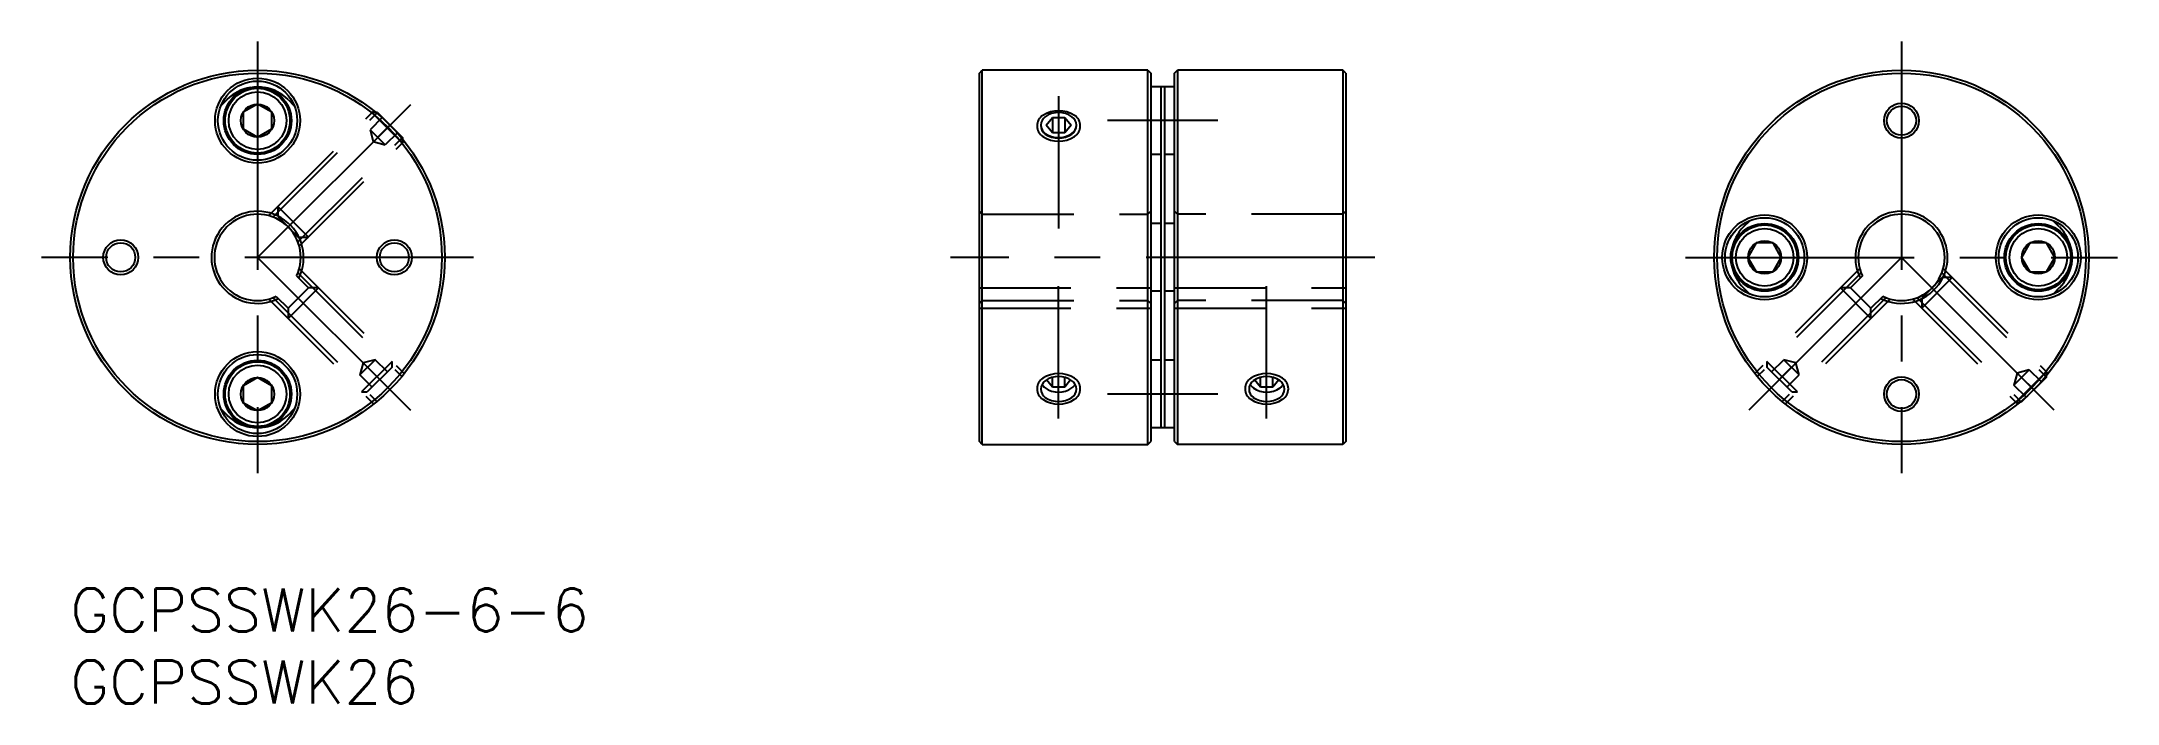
# Model space of a CAD drawing. Extents: x -2 to 142, y -8 to 38.
import ezdxf

# ---------------------------------------------------------------- set-up
doc = ezdxf.new("R2010")
doc.units = 0
doc.header["$LTSCALE"] = 0.5
doc.linetypes.add('CENTER', pattern=[50.8, 31.75, -6.35, 6.35, -6.35])
doc.linetypes.add('DASHED', pattern=[19.05, 12.7, -6.35])
for name, color, linetype in [('MSM_CENTER', 1, 'CENTER'), ('MSM_CONTINUOUS', 7, 'CONTINUOUS'), ('MSM_DASHED', 4, 'DASHED'), ('MSM_NARROW', 5, 'CONTINUOUS'), ('MSM_PART_NUMBER', 7, 'CONTINUOUS')]:
    doc.layers.add(name, color=color, linetype=linetype)
doc.styles.get("Standard").update_dxf_attribs({"font": 'txt.shx', "height": 2, "bigfont": 'bigfont.shx'})

# ---------------------------------------------------------------- blocks, each defined once
blk = doc.blocks.new('*U28')
at = {"layer": 'MSM_PART_NUMBER'}
blk.add_text('GCPSSWK26-6-6', height=3, dxfattribs=at).set_placement((0, -3))
blk = doc.blocks.new('*U29')
at = {"layer": 'MSM_PART_NUMBER'}
blk.add_text('GCPSSWK26', height=3, dxfattribs=at).set_placement((0, -8))

msp = doc.modelspace()

# ---------------------------------------------------------------- linework, layer by layer
at = {"layer": 'MSM_CENTER'}
for p, q in [((13, 38), (13, 8)), ((127.15, 38), (127.15, 8)), ((23.61, 33.61), (13, 23)), ((68.62, 34.19), (68.62, 25)), ((79.68, 32.5), (72.02, 32.5)), ((28, 23), (-2, 23)), ((13, 23), (23.61, 12.39)), ((90.57, 23), (61.12, 23)), ((112.15, 23), (142.15, 23)), ((127.15, 23), (116.54, 12.39)), ((137.76, 12.39), (127.15, 23)), ((68.62, 11.81), (68.62, 21)), ((83.07, 11.81), (83.07, 21)), ((79.68, 13.5), (72.02, 13.5))]:
    msp.add_line(p, q, dxfattribs=at)
at = {"layer": 'MSM_CONTINUOUS'}
for p, q in [((63.12, 35.8), (63.32, 36)), ((63.12, 10.2), (63.12, 35.8)), ((63.32, 10), (63.32, 36)), ((74.82, 36), (63.32, 36)), ((74.82, 36), (75.02, 35.8)), ((74.82, 10), (74.82, 36)), ((75.02, 35.8), (75.02, 10.2)), ((75.72, 34.85), (75.02, 34.85)), ((75.72, 34.85), (75.72, 11.15)), ((75.97, 34.84), (75.72, 34.84)), ((76.67, 34.85), (75.97, 34.85)), ((75.97, 34.85), (75.97, 11.15)), ((76.67, 35.8), (76.87, 36)), ((76.67, 10.2), (76.67, 35.8)), ((88.37, 36), (76.87, 36)), ((76.87, 36), (76.87, 10)), ((88.57, 35.8), (88.37, 36)), ((88.37, 36), (88.37, 10)), ((88.57, 35.8), (88.57, 10.2)), ((10.88, 33.96), (10.45, 33.53)), ((13, 33.65), (12, 33.08)), ((14, 33.08), (13, 33.65)), ((15.12, 33.96), (15.55, 33.53)), ((12, 33.08), (12, 31.92)), ((12, 31.92), (13, 31.35)), ((13, 31.35), (14, 31.92)), ((14, 31.92), (14, 33.08)), ((21.32, 33.06), (21.23, 33.06)), ((21.32, 33.06), (23.06, 31.32)), ((67.76, 32.19), (68.19, 32.72)), ((68.19, 31.66), (67.76, 32.19)), ((68.19, 32.72), (69.06, 32.72)), ((68.19, 32.72), (68.19, 31.66)), ((69.06, 32.72), (69.49, 32.19)), ((69.06, 32.72), (69.06, 31.66)), ((69.49, 32.19), (69.06, 31.66)), ((23.06, 31.32), (23.06, 31.23)), ((69.06, 31.66), (68.19, 31.66)), ((75.72, 30.15), (75.02, 30.15)), ((76.67, 30.15), (75.97, 30.15)), ((75.72, 25.35), (75.02, 25.35)), ((76.67, 25.35), (75.97, 25.35)), ((116.19, 25.12), (116.62, 25.55)), ((138.11, 25.12), (137.68, 25.55)), ((117.07, 24), (116.49, 23)), ((118.23, 24), (117.07, 24)), ((118.8, 23), (118.23, 24)), ((136.07, 24), (135.49, 23)), ((137.23, 24), (136.07, 24)), ((137.8, 23), (137.23, 24)), ((15.71, 21.71), (16.54, 20.88)), ((116.49, 23), (117.07, 22)), ((117.07, 22), (118.23, 22)), ((118.23, 22), (118.8, 23)), ((124.44, 21.71), (123.61, 20.88)), ((135.49, 23), (136.07, 22)), ((136.07, 22), (137.23, 22)), ((137.23, 22), (137.8, 23)), ((14.29, 20.29), (15.12, 19.46)), ((15.12, 19.46), (16.54, 20.88)), ((75.72, 20.65), (75.02, 20.65)), ((76.67, 20.65), (75.97, 20.65)), ((116.19, 20.88), (116.62, 20.45)), ((123.61, 20.88), (125.03, 19.46)), ((125.86, 20.29), (125.03, 19.46)), ((138.11, 20.88), (137.68, 20.45)), ((13, 14.65), (12, 14.08)), ((14, 14.08), (13, 14.65)), ((68.19, 13.98), (67.78, 14.48)), ((68.19, 13.98), (68.19, 14.66)), ((69.06, 13.98), (69.06, 14.66)), ((69.46, 14.48), (69.06, 13.98)), ((75.72, 15.85), (75.02, 15.85)), ((76.67, 15.85), (75.97, 15.85)), ((82.64, 13.98), (82.23, 14.48)), ((82.64, 13.98), (82.64, 14.66)), ((83.51, 13.98), (83.51, 14.66)), ((83.91, 14.48), (83.51, 13.98)), ((137.21, 14.68), (135.47, 12.94)), ((137.21, 14.68), (137.21, 14.77)), ((12, 14.08), (12, 12.92)), ((14, 12.92), (14, 14.08)), ((69.06, 13.98), (68.19, 13.98)), ((83.51, 13.98), (82.64, 13.98)), ((10.88, 12.04), (10.45, 12.47)), ((12, 12.92), (13, 12.35)), ((13, 12.35), (14, 12.92)), ((15.12, 12.04), (15.55, 12.47)), ((135.47, 12.94), (135.38, 12.94)), ((63.32, 10), (63.12, 10.2)), ((74.82, 10), (75.02, 10.2)), ((75.72, 11.15), (75.02, 11.15)), ((75.97, 11.16), (75.72, 11.16)), ((76.67, 11.15), (75.97, 11.15)), ((76.67, 10.2), (76.87, 10)), ((88.57, 10.2), (88.37, 10)), ((63.32, 10), (74.82, 10)), ((88.37, 10), (76.87, 10))]:
    msp.add_line(p, q, dxfattribs=at)
for centre, radius in [((13, 23), 13), ((13, 23), 12.8), ((13, 32.5), 2.95), ((13, 32.5), 2.75), ((13, 32.5), 2.35), ((13, 32.5), 2.25), ((127.15, 23), 13), ((127.15, 23), 12.8), ((13, 32.5), 2), ((13, 32.5), 1.15), ((127.15, 32.5), 1.21), ((127.15, 32.5), 1.01), ((117.65, 23), 2.95), ((136.65, 23), 2.95), ((117.65, 23), 2.75), ((117.65, 23), 2.35), ((117.65, 23), 2.25), ((117.65, 23), 2), ((136.65, 23), 2.75), ((136.65, 23), 2.35), ((136.65, 23), 2.25), ((136.65, 23), 2), ((3.5, 23), 1.21), ((3.5, 23), 1.01), ((22.5, 23), 1.21), ((22.5, 23), 1.01), ((117.65, 23), 1.15), ((136.65, 23), 1.15), ((13, 13.5), 2.95), ((13, 13.5), 2.75), ((13, 13.5), 2.35), ((13, 13.5), 2.25), ((13, 13.5), 2), ((13, 13.5), 1.15), ((127.15, 13.5), 1.21), ((127.15, 13.5), 1.01)]:
    msp.add_circle(centre, radius, dxfattribs=at)
for centre, radius, start, end in [((13, 31.84), 3, 99.3218, 135), ((13, 31.84), 3, 45, 80.6792), ((68.1, 32.19), 0.706, 124.6859, 235.3141), ((68.1, 32.15), 0.706, 178.3267, 235.3141), ((68.62, 31.43), 1.63, 55.3141, 124.6859), ((69.15, 32.19), 0.706, 304.6859, 55.3141), ((69.15, 32.15), 0.706, 304.6859, 1.6733), ((68.62, 32.95), 1.63, 235.3141, 304.6859), ((68.62, 32.91), 1.63, 235.3141, 304.6859), ((13, 23), 3.2, 333.2099, 296.79), ((13, 23), 3, 334.4712, 295.5288), ((127.15, 23), 3.2, 243.2099, 206.79), ((127.15, 23), 3, 244.4712, 205.5288), ((118.31, 23), 3, 135, 170.6869), ((135.99, 23), 3, 9.3218, 45), ((118.31, 23), 3, 189.3103, 225), ((135.99, 23), 3, 315, 350.6792), ((68.1, 13.85), 0.706, 124.6859, 235.3141), ((68.62, 13.09), 1.63, 55.3141, 124.6859), ((69.15, 13.85), 0.706, 304.6859, 55.3141), ((82.55, 13.85), 0.706, 124.6859, 235.3141), ((83.07, 13.09), 1.63, 55.3141, 124.6859), ((83.6, 13.85), 0.706, 304.6859, 55.3141), ((68.1, 14.51), 0.706, 208.1577, 235.3141), ((68.62, 15.27), 1.63, 235.3141, 304.6859), ((68.62, 14.61), 1.63, 235.3141, 304.6859), ((69.15, 14.51), 0.706, 304.6859, 331.8423), ((82.55, 14.51), 0.706, 208.1577, 235.3141), ((83.07, 15.27), 1.63, 235.3141, 304.6859), ((83.07, 14.61), 1.63, 235.3141, 304.6859), ((83.6, 14.51), 0.706, 304.6859, 331.8423), ((13, 14.16), 3, 225, 260.6869), ((13, 14.16), 3, 279.3103, 315)]:
    msp.add_arc(centre, radius, start, end, dxfattribs=at)
at = {"layer": 'MSM_DASHED'}
for p, q in [((13.78, 25.9), (21.07, 33.19)), ((14.07, 25.8), (21.32, 33.06)), ((21.66, 32.72), (20.81, 31.87)), ((20.81, 31.87), (21.04, 31.04)), ((20.81, 31.87), (21.87, 30.81)), ((20.94, 33.06), (23.06, 30.94)), ((21.23, 33.06), (20.94, 33.06)), ((22.19, 32.19), (21.34, 31.34)), ((15.8, 24.07), (23.06, 31.32)), ((15.9, 23.78), (23.19, 31.07)), ((21.04, 31.04), (21.87, 30.81)), ((22.72, 31.66), (21.87, 30.81)), ((23.06, 30.94), (23.06, 31.23)), ((14.41, 26.54), (14.41, 25.83)), ((14.41, 26.54), (16.54, 24.41)), ((63.32, 26), (63.12, 26.2)), ((63.32, 26), (74.82, 26)), ((75.02, 26.2), (74.82, 26)), ((76.87, 26), (76.67, 26.2)), ((88.37, 26), (76.87, 26)), ((88.37, 26), (88.57, 26.2)), ((14.41, 25.83), (15.83, 24.41)), ((15.83, 24.41), (16.54, 24.41)), ((15.8, 21.93), (23.02, 14.72)), ((15.9, 22.22), (23.19, 14.93)), ((124.25, 22.22), (116.96, 14.93)), ((124.34, 21.93), (117.13, 14.72)), ((129.95, 21.93), (137.21, 14.68)), ((130.05, 22.22), (137.34, 14.93)), ((14.07, 20.2), (21.28, 12.98)), ((17.24, 20.88), (15.12, 18.76)), ((17.24, 20.88), (16.54, 20.88)), ((63.12, 20.88), (75.02, 20.88)), ((76.67, 20.88), (88.57, 20.88)), ((126.08, 20.2), (118.87, 12.98)), ((123.61, 20.88), (122.91, 20.88)), ((125.03, 18.76), (122.91, 20.88)), ((128.21, 20.2), (135.47, 12.94)), ((130.68, 21.59), (128.56, 19.46)), ((129.98, 21.59), (128.56, 20.17)), ((130.68, 21.59), (129.98, 21.59)), ((13.78, 20.1), (21.07, 12.81)), ((15.12, 19.46), (15.12, 18.76)), ((63.32, 20), (63.12, 19.8)), ((63.12, 19.46), (75.02, 19.46)), ((63.32, 20), (74.82, 20)), ((75.02, 19.8), (74.82, 20)), ((76.87, 20), (76.67, 19.8)), ((76.67, 19.46), (88.57, 19.46)), ((88.37, 20), (76.87, 20)), ((88.37, 20), (88.57, 19.8)), ((126.37, 20.1), (119.08, 12.81)), ((125.03, 18.76), (125.03, 19.46)), ((127.93, 20.1), (135.22, 12.81)), ((128.56, 20.17), (128.56, 19.46)), ((21.17, 15.89), (20.11, 14.83)), ((21.17, 15.89), (20.33, 15.67)), ((22.02, 15.05), (21.17, 15.89)), ((118.13, 15.05), (118.98, 15.89)), ((119.82, 15.67), (118.98, 15.89)), ((120.04, 14.83), (118.98, 15.89)), ((20.33, 15.67), (20.11, 14.83)), ((20.95, 13.98), (20.11, 14.83)), ((22.35, 15.77), (20.23, 13.65)), ((22.35, 15.38), (20.62, 13.65)), ((21.49, 14.51), (20.64, 15.36)), ((22.35, 15.38), (22.35, 15.77)), ((117.79, 15.77), (117.79, 15.38)), ((119.92, 13.65), (117.79, 15.77)), ((119.53, 13.65), (117.79, 15.38)), ((118.66, 14.51), (119.51, 15.36)), ((119.19, 13.98), (120.04, 14.83)), ((120.04, 14.83), (119.82, 15.67)), ((136.02, 15.19), (134.96, 14.13)), ((135.19, 14.96), (134.96, 14.13)), ((137.21, 15.06), (135.09, 12.94)), ((136.02, 15.19), (135.19, 14.96)), ((136.34, 13.81), (135.49, 14.66)), ((136.87, 14.34), (136.02, 15.19)), ((137.21, 14.77), (137.21, 15.06)), ((20.23, 13.65), (20.62, 13.65)), ((119.53, 13.65), (119.92, 13.65)), ((135.81, 13.28), (134.96, 14.13)), ((135.09, 12.94), (135.38, 12.94))]:
    msp.add_line(p, q, dxfattribs=at)
at = {"layer": 'MSM_NARROW'}
for centre, radius, start, end in [((68.62, 31.16), 2.03, 57.0958, 122.9042), ((68, 32.13), 0.876, 122.9042, 237.0958), ((69.25, 32.13), 0.876, 302.9042, 57.0958), ((68.62, 33.1), 2.03, 237.0958, 302.9042), ((68, 13.87), 0.876, 122.9042, 237.0958), ((68.62, 12.9), 2.03, 57.0958, 122.9042), ((69.25, 13.87), 0.876, 302.9042, 57.0958), ((82.45, 13.87), 0.876, 122.9042, 237.0958), ((83.07, 12.9), 2.03, 57.0958, 122.9042), ((83.7, 13.87), 0.876, 302.9042, 57.0958), ((68.62, 14.84), 2.03, 237.0958, 302.9042), ((83.07, 14.84), 2.03, 237.0958, 302.9042)]:
    msp.add_arc(centre, radius, start, end, dxfattribs=at)

# ---------------------------------------------------------------- block references
at = {"layer": 'MSM_CONTINUOUS'}
for name in ['*U28', '*U29']:
    msp.add_blockref(name, (0, 0), dxfattribs=at)

doc.saveas('drawing.dxf')
